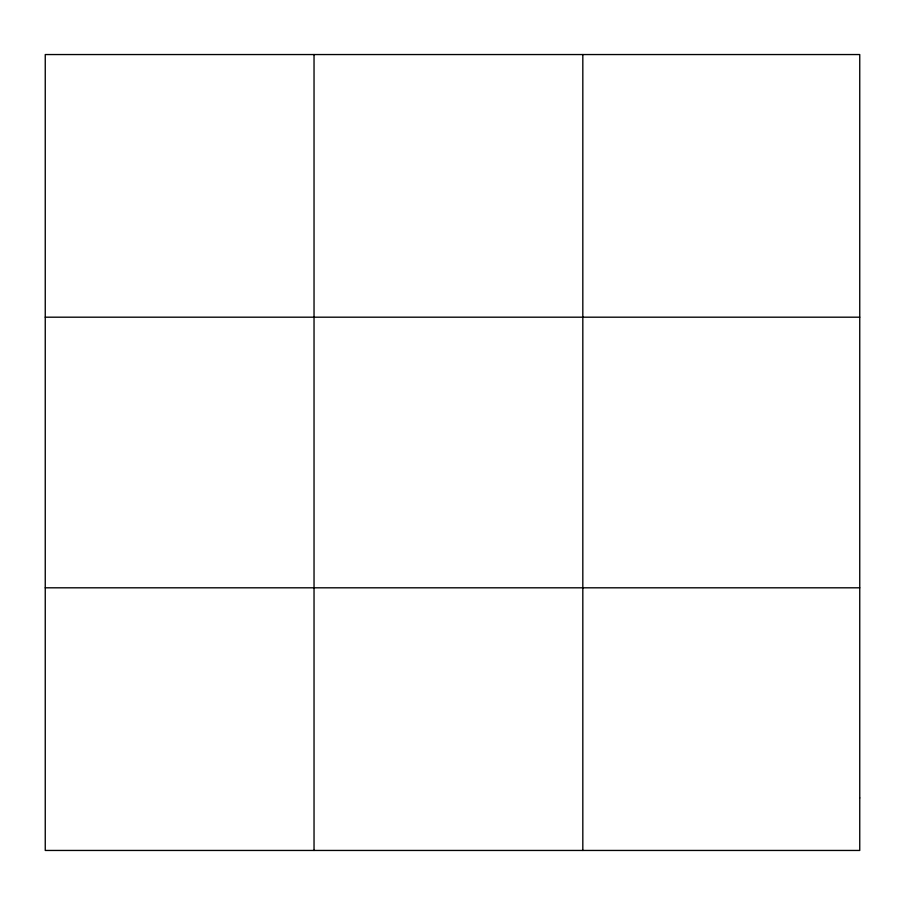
<?xml version="1.0" encoding="UTF-8"?>
<svg xmlns="http://www.w3.org/2000/svg" width="905" height="905" viewBox="0 0 905 905"><rect width="100%" height="100%" fill="white"/><g stroke="black" fill="none" stroke-linecap="round" stroke-linejoin="round"><path stroke-width="1.36" d="M314.035 54.549L314.035 850.451M582.82 54.549L582.82 850.451M45.25 317.191L859.75 317.191M45.25 587.809L859.75 587.809M859.75 797.927L859.75 850.451L45.25 850.451L45.25 54.549L859.75 54.549L859.75 797.927"/></g></svg>
